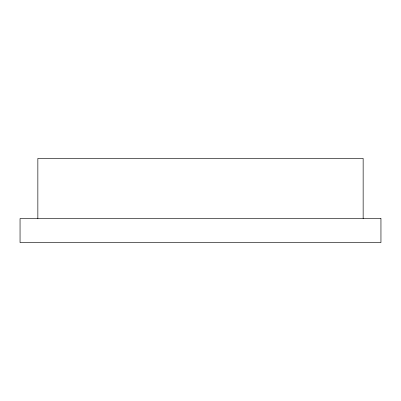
<?xml version="1.0" encoding="UTF-8"?>
<svg xmlns="http://www.w3.org/2000/svg" width="401" height="401" viewBox="0 0 401 401"><rect width="100%" height="100%" fill="white"/><g stroke="black" fill="none" stroke-linecap="round" stroke-linejoin="round"><path stroke-width="0.6" d="M363.151 218.545L363.151 158.395L37.849 158.395L37.849 218.545M380.95 218.545L20.05 218.545L20.05 242.605L380.95 242.605L380.95 218.545"/></g></svg>
